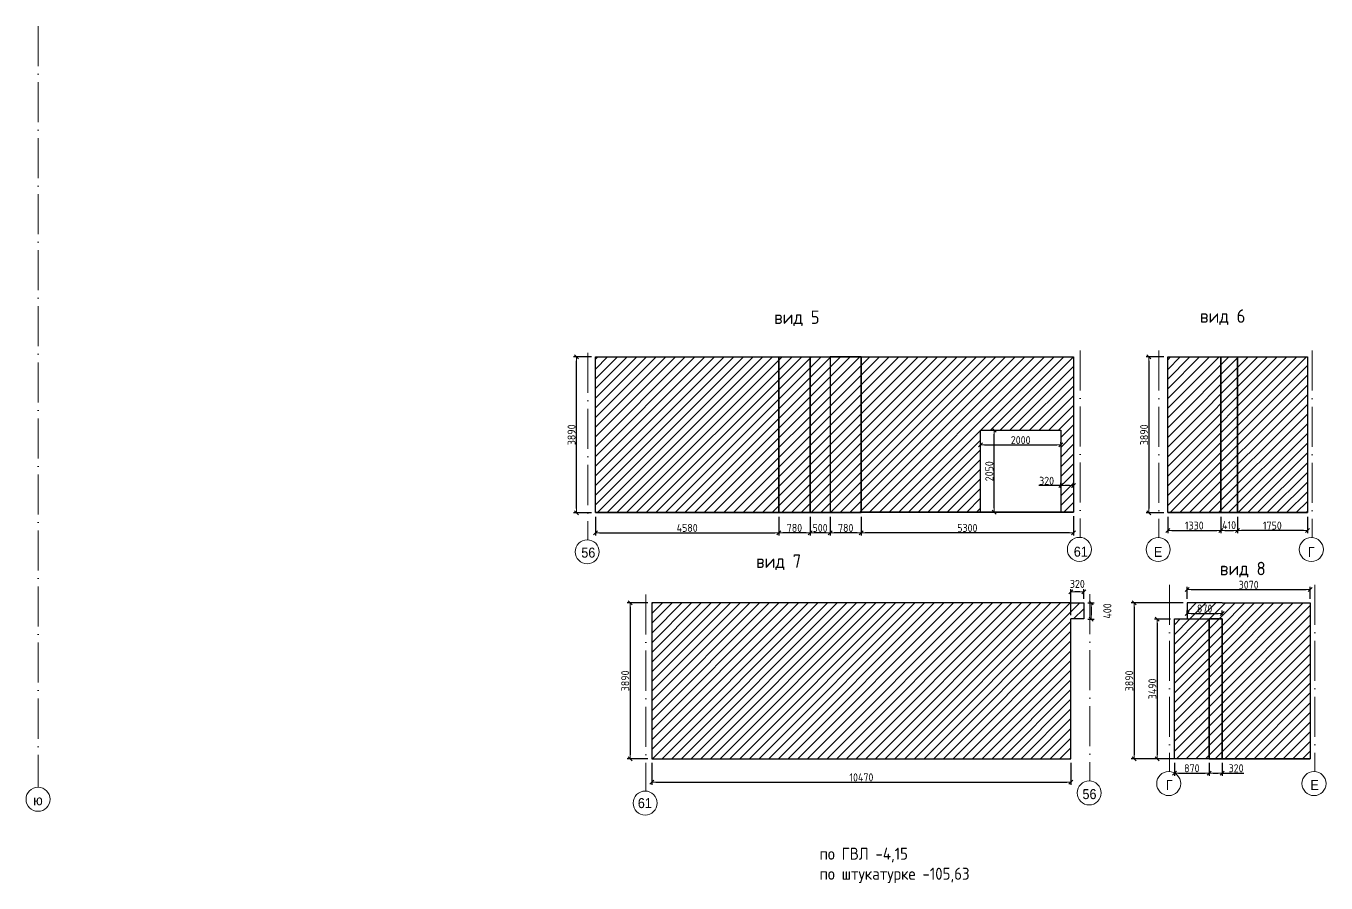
# Model space of a CAD drawing. Header units: millimetres. Extents: x 209 to 1046824, y -248937 to 510758.
# Drawn here: x 200527 to 233005, y -3937 to 17469 of the extents above; entities that cross this region are included whole.
import ezdxf

# ---------------------------------------------------------------- set-up
doc = ezdxf.new("R2010")
doc.units = ezdxf.units.MM
doc.linetypes.add('50_200_ШТРИХ_1Т_ш5_п1_п1_', pattern=[1400, 1000, -200, 0, -200])
doc.layers.add('$AUDIT_BAD_LAYER1', color=7, linetype='Continuous')
doc.layers.add('ГВЛ', color=20, linetype='Continuous')
for name, color, linetype, lineweight, true_color in [('Оси-1', 7, 'Continuous', 20, 0xaaaaaa), ('Оси-2', 7, 'Continuous', 9, 0xaaaaaa), ('Оси-3', 7, '50_200_ШТРИХ_1Т_ш5_п1_п1_', 9, 0xaaaaaa)]:
    doc.layers.add(name, color=color, linetype=linetype, lineweight=lineweight, true_color=true_color)
for name, color, linetype, lineweight in [('Основные линии', 7, 'Continuous', 30), ('Пластиковые уголки', 1, 'Continuous', 30), ('Размеры', 7, 'Continuous', 15)]:
    doc.layers.add(name, color=color, linetype=linetype, lineweight=lineweight)
doc.styles.add('Arial', font='arial.ttf', dxfattribs={"width": 0.9, "height": 500})
doc.styles.add('СПДС', font='isocpeur.ttf', dxfattribs={"width": 0.9})
doc.dimstyles.new('Размера А3', dxfattribs={"dimtxt": 200, "dimasz": 100, "dimexe": 70, "dimexo": 100, "dimgap": 20, "dimtad": 1, "dimdec": 0, "dimrnd": 10, "dimzin": 0, "dimdsep": 46, "dimtxsty": 'СПДС', "dimblk": 'ARROWHEAD_6', "dimcen": 1, "dimclrd": 256, "dimclre": 256, "dimclrt": 256, "dimazin": 0, "dimtfac": 1, "dimtdec": 0, "dimtmove": 2, "dimatfit": 3, "dimfxl": 1, "dimtolj": 1, "dimtzin": 0, "dimarcsym": 0})

# ---------------------------------------------------------------- blocks, each defined once
blk = doc.blocks.new('ARROWHEAD_6')
at = {"color": 0, "linetype": 'Continuous'}
for p, q in [((0, 0), (-1, 0)), ((-0.5, -0.5), (0.5, 0.5))]:
    blk.add_line(p, q, dxfattribs=at)
blk = doc.blocks.new('*D114')
at = {"layer": 'Defpoints', "color": 0, "lineweight": 30, "transparency": 16777216}
for p in [(214755, 5313), (219335, 5313), (219335, 4813)]:
    blk.add_point(p, dxfattribs=at)
at = {"layer": 'Размеры', "lineweight": -2, "transparency": 16777216}
for p, q in [((214755, 5213), (214755, 4743)), ((219335, 5213), (219335, 4743)), ((214855, 4813), (219235, 4813))]:
    blk.add_line(p, q, dxfattribs=at)
at = {"layer": 'Размеры', "lineweight": -2, "transparency": 16777216, "xscale": 100, "yscale": 100, "zscale": 100, "rotation": 180}
blk.add_blockref('ARROWHEAD_6', (214755, 4813), dxfattribs=at)
at = {"layer": 'Размеры', "lineweight": -2, "transparency": 16777216, "xscale": 100, "yscale": 100, "zscale": 100}
blk.add_blockref('ARROWHEAD_6', (219335, 4813), dxfattribs=at)
at = {"layer": 'Размеры', "lineweight": 15, "transparency": 16777216, "insert": (217045, 4933), "char_height": 200, "attachment_point": 5, "style": 'СПДС'}
blk.add_mtext('\\A1;4580', dxfattribs=at)
blk = doc.blocks.new('*D115')
at = {"layer": 'Defpoints', "color": 0, "lineweight": 30, "transparency": 16777216}
for p in [(219335, 5313), (220115, 5313), (219335, 4813)]:
    blk.add_point(p, dxfattribs=at)
at = {"layer": 'Размеры', "lineweight": -2, "transparency": 16777216}
for p, q in [((219335, 5213), (219335, 4743)), ((220115, 5213), (220115, 4743)), ((220015, 4813), (219435, 4813))]:
    blk.add_line(p, q, dxfattribs=at)
at = {"layer": 'Размеры', "lineweight": -2, "transparency": 16777216, "xscale": 100, "yscale": 100, "zscale": 100, "rotation": 180}
blk.add_blockref('ARROWHEAD_6', (219335, 4813), dxfattribs=at)
at = {"layer": 'Размеры', "lineweight": -2, "transparency": 16777216, "xscale": 100, "yscale": 100, "zscale": 100}
blk.add_blockref('ARROWHEAD_6', (220115, 4813), dxfattribs=at)
at = {"layer": 'Размеры', "lineweight": 15, "transparency": 16777216, "insert": (219725, 4933), "char_height": 200, "attachment_point": 5, "style": 'СПДС'}
blk.add_mtext('\\A1;780', dxfattribs=at)
blk = doc.blocks.new('*D116')
at = {"layer": 'Defpoints', "color": 0, "lineweight": 30, "transparency": 16777216}
for p in [(220115, 5313), (220615, 5313), (220115, 4813)]:
    blk.add_point(p, dxfattribs=at)
at = {"layer": 'Размеры', "lineweight": -2, "transparency": 16777216}
for p, q in [((220115, 5213), (220115, 4743)), ((220615, 5213), (220615, 4743)), ((220515, 4813), (220215, 4813))]:
    blk.add_line(p, q, dxfattribs=at)
at = {"layer": 'Размеры', "lineweight": -2, "transparency": 16777216, "xscale": 100, "yscale": 100, "zscale": 100, "rotation": 180}
blk.add_blockref('ARROWHEAD_6', (220115, 4813), dxfattribs=at)
at = {"layer": 'Размеры', "lineweight": -2, "transparency": 16777216, "xscale": 100, "yscale": 100, "zscale": 100}
blk.add_blockref('ARROWHEAD_6', (220615, 4813), dxfattribs=at)
at = {"layer": 'Размеры', "lineweight": 15, "transparency": 16777216, "insert": (220365, 4933), "char_height": 200, "attachment_point": 5, "style": 'СПДС'}
blk.add_mtext('\\A1;500', dxfattribs=at)
blk = doc.blocks.new('*D117')
at = {"layer": 'Defpoints', "color": 0, "lineweight": 30, "transparency": 16777216}
for p in [(220615, 5313), (221395, 5313), (220615, 4812)]:
    blk.add_point(p, dxfattribs=at)
at = {"layer": 'Размеры', "lineweight": -2, "transparency": 16777216}
for p, q in [((220615, 5213), (220615, 4742)), ((221395, 5213), (221395, 4742)), ((221295, 4812), (220715, 4812))]:
    blk.add_line(p, q, dxfattribs=at)
at = {"layer": 'Размеры', "lineweight": -2, "transparency": 16777216, "xscale": 100, "yscale": 100, "zscale": 100, "rotation": 180}
blk.add_blockref('ARROWHEAD_6', (220615, 4812), dxfattribs=at)
at = {"layer": 'Размеры', "lineweight": -2, "transparency": 16777216, "xscale": 100, "yscale": 100, "zscale": 100}
blk.add_blockref('ARROWHEAD_6', (221395, 4812), dxfattribs=at)
at = {"layer": 'Размеры', "lineweight": 15, "transparency": 16777216, "insert": (221005, 4932), "char_height": 200, "attachment_point": 5, "style": 'СПДС'}
blk.add_mtext('\\A1;780', dxfattribs=at)
blk = doc.blocks.new('*D118')
at = {"layer": 'Defpoints', "color": 0, "lineweight": 30, "transparency": 16777216}
for p in [(221395, 5313), (226695, 5323), (221395, 4812)]:
    blk.add_point(p, dxfattribs=at)
at = {"layer": 'Размеры', "lineweight": -2, "transparency": 16777216}
for p, q in [((221395, 5213), (221395, 4742)), ((226695, 5223), (226695, 4742)), ((226595, 4812), (221495, 4812))]:
    blk.add_line(p, q, dxfattribs=at)
at = {"layer": 'Размеры', "lineweight": -2, "transparency": 16777216, "xscale": 100, "yscale": 100, "zscale": 100, "rotation": 180}
blk.add_blockref('ARROWHEAD_6', (221395, 4812), dxfattribs=at)
at = {"layer": 'Размеры', "lineweight": -2, "transparency": 16777216, "xscale": 100, "yscale": 100, "zscale": 100}
blk.add_blockref('ARROWHEAD_6', (226695, 4812), dxfattribs=at)
at = {"layer": 'Размеры', "lineweight": 15, "transparency": 16777216, "insert": (224045, 4932), "char_height": 200, "attachment_point": 5, "style": 'СПДС'}
blk.add_mtext('\\A1;5300', dxfattribs=at)
blk = doc.blocks.new('*D119')
at = {"layer": 'Defpoints', "color": 0, "lineweight": 30, "transparency": 16777216}
for p in [(226377, 5989), (226377, 5835), (226695, 5835)]:
    blk.add_point(p, dxfattribs=at)
at = {"layer": 'Размеры', "lineweight": -2, "transparency": 16777216}
for p, q in [((226377, 5989), (225834, 5989)), ((226377, 5935), (226377, 6059)), ((226595, 5989), (226477, 5989)), ((226695, 5935), (226695, 6059))]:
    blk.add_line(p, q, dxfattribs=at)
at = {"layer": 'Размеры', "lineweight": -2, "transparency": 16777216, "xscale": 100, "yscale": 100, "zscale": 100, "rotation": 180}
blk.add_blockref('ARROWHEAD_6', (226377, 5989), dxfattribs=at)
at = {"layer": 'Размеры', "lineweight": -2, "transparency": 16777216, "xscale": 100, "yscale": 100, "zscale": 100}
blk.add_blockref('ARROWHEAD_6', (226695, 5989), dxfattribs=at)
at = {"layer": 'Размеры', "lineweight": 15, "transparency": 16777216, "insert": (226025, 6109), "char_height": 200, "attachment_point": 5, "style": 'СПДС'}
blk.add_mtext('\\A1;320', dxfattribs=at)
blk = doc.blocks.new('*D120')
at = {"layer": 'Defpoints', "color": 0, "lineweight": 30, "transparency": 16777216}
for p in [(224637, 7373), (224713, 7373), (224637, 5323)]:
    blk.add_point(p, dxfattribs=at)
at = {"layer": 'Размеры', "lineweight": -2, "transparency": 16777216}
for p, q in [((224713, 5423), (224713, 7273)), ((224737, 7373), (224783, 7373)), ((224737, 5323), (224783, 5323))]:
    blk.add_line(p, q, dxfattribs=at)
at = {"layer": 'Размеры', "lineweight": -2, "transparency": 16777216, "xscale": 100, "yscale": 100, "zscale": 100}
for p, rotation in [((224713, 7373), 90), ((224713, 5323), 270)]:
    blk.add_blockref('ARROWHEAD_6', p, dxfattribs=dict(at, rotation=rotation))
at = {"layer": 'Размеры', "lineweight": 15, "transparency": 16777216, "insert": (224593, 6348), "char_height": 200, "attachment_point": 5, "rotation": 90, "style": 'СПДС'}
blk.add_mtext('\\A1;2050', dxfattribs=at)
blk = doc.blocks.new('*D121')
at = {"layer": 'Defpoints', "color": 0, "lineweight": 30, "transparency": 16777216}
for p in [(224377, 6937), (226377, 7005), (226377, 6937)]:
    blk.add_point(p, dxfattribs=at)
at = {"layer": 'Размеры', "lineweight": -2, "transparency": 16777216}
for p, q in [((224377, 7037), (224377, 7075)), ((224477, 7005), (226277, 7005)), ((226377, 7037), (226377, 7075))]:
    blk.add_line(p, q, dxfattribs=at)
at = {"layer": 'Размеры', "lineweight": -2, "transparency": 16777216, "xscale": 100, "yscale": 100, "zscale": 100, "rotation": 180}
blk.add_blockref('ARROWHEAD_6', (224377, 7005), dxfattribs=at)
at = {"layer": 'Размеры', "lineweight": -2, "transparency": 16777216, "xscale": 100, "yscale": 100, "zscale": 100}
blk.add_blockref('ARROWHEAD_6', (226377, 7005), dxfattribs=at)
at = {"layer": 'Размеры', "lineweight": 15, "transparency": 16777216, "insert": (225377, 7125), "char_height": 200, "attachment_point": 5, "style": 'СПДС'}
blk.add_mtext('\\A1;2000', dxfattribs=at)
blk = doc.blocks.new('*D122')
at = {"layer": 'Defpoints', "color": 0, "lineweight": 30, "transparency": 16777216}
for p in [(214277, 9203), (214755, 9203), (214755, 5313)]:
    blk.add_point(p, dxfattribs=at)
at = {"layer": 'Размеры', "lineweight": -2, "transparency": 16777216}
for p, q in [((214655, 9203), (214207, 9203)), ((214277, 5413), (214277, 9103)), ((214655, 5313), (214207, 5313))]:
    blk.add_line(p, q, dxfattribs=at)
at = {"layer": 'Размеры', "lineweight": -2, "transparency": 16777216, "xscale": 100, "yscale": 100, "zscale": 100}
for p, rotation in [((214277, 9203), 90), ((214277, 5313), 270)]:
    blk.add_blockref('ARROWHEAD_6', p, dxfattribs=dict(at, rotation=rotation))
at = {"layer": 'Размеры', "lineweight": 15, "transparency": 16777216, "insert": (214157, 7258), "char_height": 200, "attachment_point": 5, "rotation": 90, "style": 'СПДС'}
blk.add_mtext('\\A1;3890', dxfattribs=at)
blk = doc.blocks.new('*D123')
at = {"layer": 'Defpoints', "color": 0, "lineweight": 30, "transparency": 16777216}
for p in [(229050, 9203), (228582, 5313), (229050, 5313)]:
    blk.add_point(p, dxfattribs=at)
at = {"layer": 'Размеры', "lineweight": -2, "transparency": 16777216}
for p, q in [((228950, 9203), (228512, 9203)), ((228582, 9103), (228582, 5413)), ((228950, 5313), (228512, 5313))]:
    blk.add_line(p, q, dxfattribs=at)
at = {"layer": 'Размеры', "lineweight": -2, "transparency": 16777216, "xscale": 100, "yscale": 100, "zscale": 100}
for p, rotation in [((228582, 9203), 90), ((228582, 5313), 270)]:
    blk.add_blockref('ARROWHEAD_6', p, dxfattribs=dict(at, rotation=rotation))
at = {"layer": 'Размеры', "lineweight": 15, "transparency": 16777216, "insert": (228462, 7258), "char_height": 200, "attachment_point": 5, "rotation": 90, "style": 'СПДС'}
blk.add_mtext('\\A1;3890', dxfattribs=at)
blk = doc.blocks.new('*D124')
at = {"layer": 'Defpoints', "color": 0, "lineweight": 30, "transparency": 16777216}
for p in [(216163, 3057), (215617, -833), (216163, -833)]:
    blk.add_point(p, dxfattribs=at)
at = {"layer": 'Размеры', "lineweight": -2, "transparency": 16777216}
for p, q in [((216063, 3057), (215547, 3057)), ((215617, 2957), (215617, -733)), ((216063, -833), (215547, -833))]:
    blk.add_line(p, q, dxfattribs=at)
at = {"layer": 'Размеры', "lineweight": -2, "transparency": 16777216, "xscale": 100, "yscale": 100, "zscale": 100}
for p, rotation in [((215617, 3057), 90), ((215617, -833), 270)]:
    blk.add_blockref('ARROWHEAD_6', p, dxfattribs=dict(at, rotation=rotation))
at = {"layer": 'Размеры', "lineweight": 15, "transparency": 16777216, "insert": (215497, 1112), "char_height": 200, "attachment_point": 5, "rotation": 90, "style": 'СПДС'}
blk.add_mtext('\\A1;3890', dxfattribs=at)
blk = doc.blocks.new('*D125')
at = {"layer": 'Defpoints', "color": 0, "lineweight": 30, "transparency": 16777216}
for p in [(216163, -833), (226633, -833), (226633, -1419)]:
    blk.add_point(p, dxfattribs=at)
at = {"layer": 'Размеры', "lineweight": -2, "transparency": 16777216}
for p, q in [((216163, -933), (216163, -1489)), ((226633, -933), (226633, -1489)), ((216263, -1419), (226533, -1419))]:
    blk.add_line(p, q, dxfattribs=at)
at = {"layer": 'Размеры', "lineweight": -2, "transparency": 16777216, "xscale": 100, "yscale": 100, "zscale": 100, "rotation": 180}
blk.add_blockref('ARROWHEAD_6', (216163, -1419), dxfattribs=at)
at = {"layer": 'Размеры', "lineweight": -2, "transparency": 16777216, "xscale": 100, "yscale": 100, "zscale": 100}
blk.add_blockref('ARROWHEAD_6', (226633, -1419), dxfattribs=at)
at = {"layer": 'Размеры', "lineweight": 15, "transparency": 16777216, "insert": (221398, -1299), "char_height": 200, "attachment_point": 5, "style": 'СПДС'}
blk.add_mtext('\\A1;10470', dxfattribs=at)
blk = doc.blocks.new('*D126')
at = {"layer": 'Defpoints', "color": 0, "lineweight": 30, "transparency": 16777216}
for p in [(226633, 3334), (226953, 3057), (226633, 2657)]:
    blk.add_point(p, dxfattribs=at)
at = {"layer": 'Размеры', "lineweight": -2, "transparency": 16777216}
for p, q in [((226633, 2757), (226633, 3404)), ((226853, 3334), (226733, 3334)), ((226953, 3157), (226953, 3404))]:
    blk.add_line(p, q, dxfattribs=at)
at = {"layer": 'Размеры', "lineweight": -2, "transparency": 16777216, "xscale": 100, "yscale": 100, "zscale": 100, "rotation": 180}
blk.add_blockref('ARROWHEAD_6', (226633, 3334), dxfattribs=at)
at = {"layer": 'Размеры', "lineweight": -2, "transparency": 16777216, "xscale": 100, "yscale": 100, "zscale": 100}
blk.add_blockref('ARROWHEAD_6', (226953, 3334), dxfattribs=at)
at = {"layer": 'Размеры', "lineweight": 15, "transparency": 16777216, "insert": (226793, 3534), "char_height": 200, "attachment_point": 5, "style": 'СПДС'}
blk.add_mtext('\\A1;320', dxfattribs=at)
blk = doc.blocks.new('*D127')
at = {"layer": 'Defpoints', "color": 0, "lineweight": 30, "transparency": 16777216}
for p in [(226953, 3057), (226953, 2657), (227142, 2657)]:
    blk.add_point(p, dxfattribs=at)
at = {"layer": 'Размеры', "lineweight": -2, "transparency": 16777216}
for p, q in [((227053, 3057), (227212, 3057)), ((227142, 2957), (227142, 2757)), ((227053, 2657), (227212, 2657))]:
    blk.add_line(p, q, dxfattribs=at)
at = {"layer": 'Размеры', "lineweight": -2, "transparency": 16777216, "xscale": 100, "yscale": 100, "zscale": 100}
for p, rotation in [((227142, 3057), 90), ((227142, 2657), 270)]:
    blk.add_blockref('ARROWHEAD_6', p, dxfattribs=dict(at, rotation=rotation))
at = {"layer": 'Размеры', "lineweight": 15, "transparency": 16777216, "insert": (227542, 2857), "char_height": 200, "attachment_point": 5, "rotation": 90, "style": 'СПДС'}
blk.add_mtext('\\A1;400', dxfattribs=at)
blk = doc.blocks.new('*D128')
at = {"layer": 'Defpoints', "color": 0, "lineweight": 30, "transparency": 16777216}
for p in [(232608, 3391), (229538, 3057), (232608, 3057)]:
    blk.add_point(p, dxfattribs=at)
at = {"layer": 'Размеры', "lineweight": -2, "transparency": 16777216}
for p, q in [((229538, 3157), (229538, 3461)), ((229638, 3391), (232508, 3391)), ((232608, 3157), (232608, 3461))]:
    blk.add_line(p, q, dxfattribs=at)
at = {"layer": 'Размеры', "lineweight": -2, "transparency": 16777216, "xscale": 100, "yscale": 100, "zscale": 100, "rotation": 180}
blk.add_blockref('ARROWHEAD_6', (229538, 3391), dxfattribs=at)
at = {"layer": 'Размеры', "lineweight": -2, "transparency": 16777216, "xscale": 100, "yscale": 100, "zscale": 100}
blk.add_blockref('ARROWHEAD_6', (232608, 3391), dxfattribs=at)
at = {"layer": 'Размеры', "lineweight": 15, "transparency": 16777216, "insert": (231073, 3511), "char_height": 200, "attachment_point": 5, "style": 'СПДС'}
blk.add_mtext('\\A1;3070', dxfattribs=at)
blk = doc.blocks.new('*D129')
at = {"layer": 'Defpoints', "color": 0, "lineweight": 30, "transparency": 16777216}
for p in [(229538, 3057), (228210, -833), (229538, -833)]:
    blk.add_point(p, dxfattribs=at)
at = {"layer": 'Размеры', "lineweight": -2, "transparency": 16777216}
for p, q in [((229438, 3057), (228140, 3057)), ((228210, 2957), (228210, -733)), ((229438, -833), (228140, -833))]:
    blk.add_line(p, q, dxfattribs=at)
at = {"layer": 'Размеры', "lineweight": -2, "transparency": 16777216, "xscale": 100, "yscale": 100, "zscale": 100}
for p, rotation in [((228210, 3057), 90), ((228210, -833), 270)]:
    blk.add_blockref('ARROWHEAD_6', p, dxfattribs=dict(at, rotation=rotation))
at = {"layer": 'Размеры', "lineweight": 15, "transparency": 16777216, "insert": (228090, 1112), "char_height": 200, "attachment_point": 5, "rotation": 90, "style": 'СПДС'}
blk.add_mtext('\\A1;3890', dxfattribs=at)
blk = doc.blocks.new('*D130')
at = {"layer": 'Defpoints', "color": 0, "lineweight": 30, "transparency": 16777216}
for p in [(229218, 2657), (228789, -833), (229218, -833)]:
    blk.add_point(p, dxfattribs=at)
at = {"layer": 'Размеры', "lineweight": -2, "transparency": 16777216}
for p, q in [((229118, 2657), (228719, 2657)), ((228789, 2557), (228789, -733)), ((229118, -833), (228719, -833))]:
    blk.add_line(p, q, dxfattribs=at)
at = {"layer": 'Размеры', "lineweight": -2, "transparency": 16777216, "xscale": 100, "yscale": 100, "zscale": 100}
for p, rotation in [((228789, 2657), 90), ((228789, -833), 270)]:
    blk.add_blockref('ARROWHEAD_6', p, dxfattribs=dict(at, rotation=rotation))
at = {"layer": 'Размеры', "lineweight": 15, "transparency": 16777216, "insert": (228669, 912), "char_height": 200, "attachment_point": 5, "rotation": 90, "style": 'СПДС'}
blk.add_mtext('\\A1;3490', dxfattribs=at)
blk = doc.blocks.new('*D131')
at = {"layer": 'Defpoints', "color": 0, "lineweight": 30, "transparency": 16777216}
for p in [(229218, -833), (230088, -833), (230088, -1191)]:
    blk.add_point(p, dxfattribs=at)
at = {"layer": 'Размеры', "lineweight": -2, "transparency": 16777216}
for p, q in [((229218, -933), (229218, -1261)), ((230088, -933), (230088, -1261)), ((229318, -1191), (229988, -1191))]:
    blk.add_line(p, q, dxfattribs=at)
at = {"layer": 'Размеры', "lineweight": -2, "transparency": 16777216, "xscale": 100, "yscale": 100, "zscale": 100, "rotation": 180}
blk.add_blockref('ARROWHEAD_6', (229218, -1191), dxfattribs=at)
at = {"layer": 'Размеры', "lineweight": -2, "transparency": 16777216, "xscale": 100, "yscale": 100, "zscale": 100}
blk.add_blockref('ARROWHEAD_6', (230088, -1191), dxfattribs=at)
at = {"layer": 'Размеры', "lineweight": 15, "transparency": 16777216, "insert": (229653, -1071), "char_height": 200, "attachment_point": 5, "style": 'СПДС'}
blk.add_mtext('\\A1;870', dxfattribs=at)
blk = doc.blocks.new('*D132')
at = {"layer": 'Defpoints', "color": 0, "lineweight": 30, "transparency": 16777216}
for p in [(230088, -833), (230408, -833), (230408, -1191)]:
    blk.add_point(p, dxfattribs=at)
at = {"layer": 'Размеры', "lineweight": -2, "transparency": 16777216}
for p, q in [((230088, -933), (230088, -1261)), ((230408, -933), (230408, -1261)), ((230188, -1191), (230308, -1191)), ((230408, -1191), (230950, -1191))]:
    blk.add_line(p, q, dxfattribs=at)
at = {"layer": 'Размеры', "lineweight": -2, "transparency": 16777216, "xscale": 100, "yscale": 100, "zscale": 100, "rotation": 180}
blk.add_blockref('ARROWHEAD_6', (230088, -1191), dxfattribs=at)
at = {"layer": 'Размеры', "lineweight": -2, "transparency": 16777216, "xscale": 100, "yscale": 100, "zscale": 100}
blk.add_blockref('ARROWHEAD_6', (230408, -1191), dxfattribs=at)
at = {"layer": 'Размеры', "lineweight": 15, "transparency": 16777216, "insert": (230759, -1071), "char_height": 200, "attachment_point": 5, "style": 'СПДС'}
blk.add_mtext('\\A1;320', dxfattribs=at)
blk = doc.blocks.new('*D133')
at = {"layer": 'Defpoints', "color": 0, "lineweight": 30, "transparency": 16777216}
for p in [(229538, 2657), (230408, 2796), (230408, 2657)]:
    blk.add_point(p, dxfattribs=at)
at = {"layer": 'Размеры', "lineweight": -2, "transparency": 16777216}
for p, q in [((229538, 2757), (229538, 2866)), ((229638, 2796), (230308, 2796)), ((230408, 2757), (230408, 2866))]:
    blk.add_line(p, q, dxfattribs=at)
at = {"layer": 'Размеры', "lineweight": -2, "transparency": 16777216, "xscale": 100, "yscale": 100, "zscale": 100, "rotation": 180}
blk.add_blockref('ARROWHEAD_6', (229538, 2796), dxfattribs=at)
at = {"layer": 'Размеры', "lineweight": -2, "transparency": 16777216, "xscale": 100, "yscale": 100, "zscale": 100}
blk.add_blockref('ARROWHEAD_6', (230408, 2796), dxfattribs=at)
at = {"layer": 'Размеры', "lineweight": 15, "transparency": 16777216, "insert": (229973, 2916), "char_height": 200, "attachment_point": 5, "style": 'СПДС'}
blk.add_mtext('\\A1;870', dxfattribs=at)
blk = doc.blocks.new('*D134')
at = {"layer": 'Defpoints', "color": 0, "lineweight": 30, "transparency": 16777216}
for p in [(229050, 5313), (230380, 5313), (230380, 4871)]:
    blk.add_point(p, dxfattribs=at)
at = {"layer": 'Размеры', "lineweight": -2, "transparency": 16777216}
for p, q in [((229050, 5213), (229050, 4801)), ((230380, 5213), (230380, 4801)), ((229150, 4871), (230280, 4871))]:
    blk.add_line(p, q, dxfattribs=at)
at = {"layer": 'Размеры', "lineweight": -2, "transparency": 16777216, "xscale": 100, "yscale": 100, "zscale": 100, "rotation": 180}
blk.add_blockref('ARROWHEAD_6', (229050, 4871), dxfattribs=at)
at = {"layer": 'Размеры', "lineweight": -2, "transparency": 16777216, "xscale": 100, "yscale": 100, "zscale": 100}
blk.add_blockref('ARROWHEAD_6', (230380, 4871), dxfattribs=at)
at = {"layer": 'Размеры', "lineweight": 15, "transparency": 16777216, "insert": (229715, 4991), "char_height": 200, "attachment_point": 5, "style": 'СПДС'}
blk.add_mtext('\\A1;1330', dxfattribs=at)
blk = doc.blocks.new('*D135')
at = {"layer": 'Defpoints', "color": 0, "lineweight": 30, "transparency": 16777216}
for p in [(230380, 5313), (230790, 5313), (230790, 4871)]:
    blk.add_point(p, dxfattribs=at)
at = {"layer": 'Размеры', "lineweight": -2, "transparency": 16777216}
for p, q in [((230380, 5213), (230380, 4801)), ((230790, 5213), (230790, 4801)), ((230480, 4871), (230690, 4871))]:
    blk.add_line(p, q, dxfattribs=at)
at = {"layer": 'Размеры', "lineweight": -2, "transparency": 16777216, "xscale": 100, "yscale": 100, "zscale": 100, "rotation": 180}
blk.add_blockref('ARROWHEAD_6', (230380, 4871), dxfattribs=at)
at = {"layer": 'Размеры', "lineweight": -2, "transparency": 16777216, "xscale": 100, "yscale": 100, "zscale": 100}
blk.add_blockref('ARROWHEAD_6', (230790, 4871), dxfattribs=at)
at = {"layer": 'Размеры', "lineweight": 15, "transparency": 16777216, "insert": (230585, 5001), "char_height": 200, "attachment_point": 5, "style": 'СПДС'}
blk.add_mtext('\\A1;410', dxfattribs=at)
blk = doc.blocks.new('*D136')
at = {"layer": 'Defpoints', "color": 0, "lineweight": 30, "transparency": 16777216}
for p in [(230790, 5313), (232540, 5313), (230790, 4871)]:
    blk.add_point(p, dxfattribs=at)
at = {"layer": 'Размеры', "lineweight": -2, "transparency": 16777216}
for p, q in [((230790, 5213), (230790, 4801)), ((232540, 5213), (232540, 4801)), ((232440, 4871), (230890, 4871))]:
    blk.add_line(p, q, dxfattribs=at)
at = {"layer": 'Размеры', "lineweight": -2, "transparency": 16777216, "xscale": 100, "yscale": 100, "zscale": 100, "rotation": 180}
blk.add_blockref('ARROWHEAD_6', (230790, 4871), dxfattribs=at)
at = {"layer": 'Размеры', "lineweight": -2, "transparency": 16777216, "xscale": 100, "yscale": 100, "zscale": 100}
blk.add_blockref('ARROWHEAD_6', (232540, 4871), dxfattribs=at)
at = {"layer": 'Размеры', "lineweight": 15, "transparency": 16777216, "insert": (231665, 4991), "char_height": 200, "attachment_point": 5, "style": 'СПДС'}
blk.add_mtext('\\A1;1750', dxfattribs=at)
blk = doc.blocks.new('Ось сетки - Круг_Ø6_00__ISO-2_5_0_9K_-17386508-АИ_План этажа Радиаторы_2')
at = {"layer": 'Оси-1'}
blk.add_circle((0, 0), 3, dxfattribs=at)

msp = doc.modelspace()

# ---------------------------------------------------------------- hatches: boundary and pattern name
at = {"layer": '$AUDIT_BAD_LAYER1', "lineweight": 15, "transparency": 33554559}
h = msp.add_hatch(dxfattribs=at)
h.set_pattern_fill('ANSI31', color=3, scale=54)
h.paths.add_polyline_path([(226632.5, 2657.2), (226952.5, 2657.2), (226952.5, 3057.2), (226632.5, 3057.2), (216162.5, 3057.2), (216162.5, -832.8), (226632.5, -832.8)])
h.paths.add_polyline_path([(219335.3, 9203.5), (214755.3, 9203.5), (214755.3, 5313.5), (219335.3, 5313.5)])
h.paths.add_polyline_path([(220115.3, 9203.5), (219335.3, 9203.5), (219335.3, 5313.5), (220115.3, 5313.5)])
h.paths.add_polyline_path([(220615.3, 9203.5), (220115.3, 9203.5), (220115.3, 5313.5), (220615.3, 5313.5)])
h.paths.add_polyline_path([(221395.3, 9203.5), (220615.3, 9203.5), (220615.3, 5313.5), (221395.3, 5313.5)])
h.paths.add_polyline_path([(226695.3, 9203.5), (221395.3, 9203.5), (221395.3, 5323.5), (224376.9, 5323.5), (224376.9, 7373.5), (226376.9, 7373.5), (226376.9, 5323.5), (226695.3, 5323.5)])
h.paths.add_polyline_path([(230380.4, 9203.5), (229050.4, 9203.5), (229050.4, 5313.5), (230380.4, 5313.5)])
h.paths.add_polyline_path([(230790.4, 9203.5), (230380.4, 9203.5), (230380.4, 5313.5), (230790.4, 5313.5)])
h.paths.add_polyline_path([(232540.4, 9203.5), (230790.4, 9203.5), (230790.4, 5313.5), (232540.4, 5313.5)])
h.paths.add_polyline_path([(232607.8, 3057.2), (230407.8, 3057.2), (229537.8, 3057.2), (229537.8, 2657.2), (230407.8, 2657.2), (230407.8, -832.8), (232607.8, -832.8)])
at = {"layer": 'ГВЛ', "lineweight": 15, "transparency": 33554559}
h = msp.add_hatch(dxfattribs=at)
h.set_pattern_fill('ANSI31', color=5, scale=54)
h.paths.add_polyline_path([(230087.8, 2657.2), (229537.8, 2657.2), (229217.8, 2657.2), (229217.8, -832.8), (230087.8, -832.8)])
h.paths.add_polyline_path([(230407.8, 2657.2), (230087.8, 2657.2), (230087.8, -832.8), (230407.8, -832.8)])

# ---------------------------------------------------------------- linework, layer by layer
at = {"layer": 'Оси-3'}
for p, q in [((200826.8, 17468.6), (200826.8, -1546.7)), ((214565.4, 9303.9), (214565.4, 4635.7)), ((226860.2, 9364.7), (226860.2, 4696.4)), ((228830.4, 9360.5), (228830.4, 4692.3)), ((232656, 9360.5), (232656, 4692.3)), ((216011.2, 3267), (216011.2, -1641.1)), ((227105.4, 3280.3), (227105.4, -1388)), ((229091.9, 3513.8), (229091.9, -1154.5)), ((232722.2, 3513.8), (232722.2, -1154.5))]:
    msp.add_line(p, q, dxfattribs=at)
at = {"layer": 'Основные линии'}
for p, q in [((214755.3, 5313.5), (219335.3, 5313.5)), ((219335.3, 5313.5), (220115.3, 5313.5)), ((220115.3, 5313.5), (220615.3, 5313.5)), ((220615.3, 5313.5), (221395.3, 5313.5)), ((221395.3, 5313.5), (226695.3, 5323.5)), ((229050.4, 5313.5), (230380.4, 5313.5)), ((230380.4, 5313.5), (230790.4, 5313.5)), ((230790.4, 5313.5), (232540.4, 5313.5)), ((230407.8, -832.8), (232607.8, -832.8))]:
    msp.add_line(p, q, dxfattribs=at)
for points in [[(219335.3, 5313.5), (214755.3, 5313.5), (214755.3, 9203.5), (219335.3, 9203.5)], [(220115.3, 5313.5), (219335.3, 5313.5), (219335.3, 9203.5), (220115.3, 9203.5)], [(221395.3, 5313.5), (220115.3, 5313.5), (220115.3, 9203.5), (221395.3, 9203.5)], [(220615.3, 5313.5), (221395.3, 5313.5), (221395.3, 9203.5), (220615.3, 9203.5)], [(221395.3, 9203.5), (226695.3, 9203.5), (226695.3, 5323.5), (221395.3, 5323.5)], [(230380.4, 5313.5), (229050.4, 5313.5), (229050.4, 9203.5), (230380.4, 9203.5)], [(230380.4, 9203.5), (230790.4, 9203.5), (230790.4, 5313.5), (230380.4, 5313.5)], [(230790.4, 9203.5), (232540.4, 9203.5), (232540.4, 5313.5), (230790.4, 5313.5)], [(224376.9, 7373.5), (226376.9, 7373.5), (226376.9, 5323.5), (224376.9, 5323.5)], [(229217.8, 2657.2), (230407.8, 2657.2), (230407.8, -832.8), (229217.8, -832.8)], [(230407.8, 2657.2), (230087.8, 2657.2), (230087.8, -832.8), (230407.8, -832.8)]]:
    msp.add_lwpolyline(points, close=True, dxfattribs=at)
for points in [[(226632.5, 3057.2), (216162.5, 3057.2), (216162.5, -832.8), (226632.5, -832.8), (226632.5, 2657.2)], [(226632.5, 3057.2), (226952.5, 3057.2), (226952.5, 2657.2), (226632.5, 2657.2)], [(230407.8, 3057.2), (229537.8, 3057.2), (229537.8, 2657.2), (230407.8, 2657.2)], [(230407.8, 3057.2), (232607.8, 3057.2), (232607.8, -832.8), (230407.8, -832.8), (230407.8, 2657.2)], [(216162.5, -832.8), (226632.5, -832.8)]]:
    msp.add_lwpolyline(points, dxfattribs=at)
at = {"layer": 'Пластиковые уголки'}
for points in [[(220115.3, 5313.5), (220115.3, 9203.5)], [(220615.3, 9203.5), (220615.3, 5313.5)], [(230380.4, 5313.5), (230380.4, 9203.5)], [(230087.8, -832.8), (230087.8, 2657.2)]]:
    msp.add_lwpolyline(points, dxfattribs=at)

# ---------------------------------------------------------------- block references
at = {"layer": 'Оси-1', "xscale": 100, "yscale": 100, "zscale": 100}
for p, rotation in [((214548.2, 4336.2), 180), ((226843.1, 4396.9), 180), ((228813.2, 4392.8), 180), ((232638.8, 4392.8), 180), ((229074.8, -1454), 180), ((232705.1, -1454), 180), ((200826.8, -1846.6), 179.9999999999998), ((227088.2, -1687.5), 180), ((215994.1, -1940.6), 180)]:
    msp.add_blockref('Ось сетки - Круг_Ø6_00__ISO-2_5_0_9K_-17386508-АИ_План этажа Радиаторы_2', p, dxfattribs=dict(at, rotation=rotation))

# ---------------------------------------------------------------- texts
at = {"layer": 'Оси-2', "char_height": 250, "attachment_point": 5, "line_spacing_factor": 0.936439, "style": 'Arial'}
for s, insert, width in [('\\pxqc,t4.572,9.144,13.716,18.288,22.86,27.432,32.004,36.576,41.148,45.72,50.292,54.864,59.436,64.008,68.58,73.152,77.724,82.296,86.868,91.44,96.012,100.584,105.156,109.728,114.3,118.872,123.444,128.016,132.588,137.16,141.732,146.304;56', (214574.8, 4313.6), 702), ('\\pxqc,t4.572,9.144,13.716,18.288,22.86,27.432,32.004,36.576,41.148,45.72,50.292,54.864,59.436,64.008,68.58,73.152,77.724,82.296,86.868,91.44,96.012,100.584,105.156,109.728,114.3,118.872,123.444,128.016,132.588,137.16,141.732,146.304;{61}', (226879, 4337), 702), ('\\pxqc,t4.572,9.144,13.716,18.288,22.86,27.432,32.004,36.576,41.148,45.72,50.292,54.864,59.436,64.008,68.58,73.152,77.724,82.296,86.868,91.44,96.012,100.584,105.156,109.728,114.3,118.872,123.444,128.016,132.588,137.16,141.732,146.304;Е', (228810.4, 4333.6), 702), ('\\pxqc,t4.572,9.144,13.716,18.288,22.86,27.432,32.004,36.576,41.148,45.72,50.292,54.864,59.436,64.008,68.58,73.152,77.724,82.296,86.868,91.44,96.012,100.584,105.156,109.728,114.3,118.872,123.444,128.016,132.588,137.16,141.732,146.304;Г', (232636, 4333.6), 702), ('\\pxqc,t4.572,9.144,13.716,18.288,22.86,27.432,32.004,36.576,41.148,45.72,50.292,54.864,59.436,64.008,68.58,73.152,77.724,82.296,86.868,91.44,96.012,100.584,105.156,109.728,114.3,118.872,123.444,128.016,132.588,137.16,141.732,146.304;56', (227096.7, -1718.5), 702), ('\\pxqc,t4.572,9.144,13.716,18.288,22.86,27.432,32.004,36.576,41.148,45.72,50.292,54.864,59.436,64.008,68.58,73.152,77.724,82.296,86.868,91.44,96.012,100.584,105.156,109.728,114.3,118.872,123.444,128.016,132.588,137.16,141.732,146.304;Г', (229088.1, -1489.3), 702), ('\\pxqc,t4.572,9.144,13.716,18.288,22.86,27.432,32.004,36.576,41.148,45.72,50.292,54.864,59.436,64.008,68.58,73.152,77.724,82.296,86.868,91.44,96.012,100.584,105.156,109.728,114.3,118.872,123.444,128.016,132.588,137.16,141.732,146.304;Е', (232718.3, -1489.3), 702), ('\\pxqc,t4.572,9.144,13.716,18.288,22.86,27.432,32.004,36.576,41.148,45.72,50.292,54.864,59.436,64.008,68.58,73.152,77.724,82.296,86.868,91.44,96.012,100.584,105.156,109.728,114.3,118.872,123.444,128.016,132.588,137.16,141.732,146.304;ю', (200826.5, -1871.1), 428.4), ('\\pxqc,t4.572,9.144,13.716,18.288,22.86,27.432,32.004,36.576,41.148,45.72,50.292,54.864,59.436,64.008,68.58,73.152,77.724,82.296,86.868,91.44,96.012,100.584,105.156,109.728,114.3,118.872,123.444,128.016,132.588,137.16,141.732,146.304;{61}', (215987.4, -1942.7), 702)]:
    msp.add_mtext(s, dxfattribs=dict(at, insert=insert, width=width))
at = {"layer": 'Основные линии', "char_height": 335.67, "attachment_point": 1, "style": 'СПДС'}
for s, insert in [('вид 5', (219217.4, 10362.6)), ('вид 6', (229857.1, 10391.4)), ('вид 7', (218765.5, 4268.4)), ('вид 8', (230353.8, 4085.6))]:
    msp.add_mtext_dynamic_manual_height_columns(s, width=59136.488, gutter_width=1678.4, heights=[0], dxfattribs=dict(at, insert=insert))
at = {"layer": 'Основные линии', "color": 0, "insert": (220351.4, -3055), "char_height": 300, "attachment_point": 1, "style": 'СПДС'}
msp.add_mtext_dynamic_manual_height_columns('по ГВЛ -4,15^Jпо штукатурке -105,63', width=5225.369, gutter_width=12.5, heights=[0], dxfattribs=at)

# ---------------------------------------------------------------- dimensions: what is measured, and where the dimension line sits
at = {"layer": 'Размеры', "lineweight": 15}
for base, p1, p2, picture, middle in [((214276.8, 9203.5), (214755.3, 5313.5), (214755.3, 9203.5), '*D122', (214156.8, 7258.5)), ((228581.7, 5313.5), (229050.4, 9203.5), (229050.4, 5313.5), '*D123', (228461.7, 7258.5)), ((224713.3, 7373.5), (224636.5, 5323.5), (224636.5, 7373.5), '*D120', (224593.3, 6348.5)), ((215617.2, -832.8), (216162.5, 3057.2), (216162.5, -832.8), '*D124', (215497.2, 1112.2)), ((227142.5, 2657.2), (226952.5, 3057.2), (226952.5, 2657.2), '*D127', (227542.5, 2857.2)), ((228210.4, -832.8), (229537.8, 3057.2), (229537.8, -832.8), '*D129', (228090.4, 1112.2)), ((228789.1, -832.8), (229217.8, 2657.2), (229217.8, -832.8), '*D130', (228669.1, 912.2))]:
    dim = msp.add_linear_dim(base=base, p1=p1, p2=p2, angle=90, dimstyle='Размера А3', dxfattribs=at)
    dim.commit()
    dim.dimension.update_dxf_attribs({"geometry": picture, "text_midpoint": middle})
for base, p1, p2, picture, middle in [((226376.9, 7005.5), (224376.9, 6937.3), (226376.9, 6937.3), '*D121', (225376.9, 7125.5)), ((219335.3, 4812.7), (214755.3, 5313.5), (219335.3, 5313.5), '*D114', (217045.3, 4932.7)), ((219335.3, 4812.7), (220115.3, 5313.5), (219335.3, 5313.5), '*D115', (219725.3, 4932.7)), ((220115.3, 4812.7), (220615.3, 5313.5), (220115.3, 5313.5), '*D116', (220365.3, 4932.7)), ((220615.3, 4812.3), (221395.3, 5313.5), (220615.3, 5313.5), '*D117', (221005.3, 4932.3)), ((221395.3, 4812.3), (226695.3, 5323.5), (221395.3, 5313.5), '*D118', (224045.3, 4932.3)), ((230380.4, 4871.1), (229050.4, 5313.5), (230380.4, 5313.5), '*D134', (229715.4, 4991.1)), ((230790.4, 4871.1), (232540.4, 5313.5), (230790.4, 5313.5), '*D136', (231665.4, 4991.1)), ((226632.5, 3333.7), (226952.5, 3057.2), (226632.5, 2657.2), '*D126', (226792.5, 3533.7)), ((232607.8, 3391.3), (229537.8, 3057.2), (232607.8, 3057.2), '*D128', (231072.8, 3511.3)), ((230407.8, 2796), (229537.8, 2657.2), (230407.8, 2657.2), '*D133', (229972.8, 2916)), ((226632.5, -1418.9), (216162.5, -832.8), (226632.5, -832.8), '*D125', (221397.5, -1298.9)), ((230087.8, -1191.3), (229217.8, -832.8), (230087.8, -832.8), '*D131', (229652.8, -1071.3))]:
    dim = msp.add_linear_dim(base=base, p1=p1, p2=p2, dimstyle='Размера А3', dxfattribs=at)
    dim.commit()
    dim.dimension.update_dxf_attribs({"geometry": picture, "text_midpoint": middle})
for base, p1, p2, picture, middle in [((226376.9, 5989.4), (226695.3, 5834.8), (226376.9, 5834.8), '*D119', (226025.5, 5989.4)), ((230407.8, -1191.3), (230087.8, -832.8), (230407.8, -832.8), '*D132', (230759.2, -1191.3))]:
    dim = msp.add_linear_dim(base=base, p1=p1, p2=p2, dimstyle='Размера А3', override={"dimtmove": 0}, dxfattribs=at)
    dim.commit()
    dim.dimension.update_dxf_attribs({"geometry": picture, "text_midpoint": middle, "dimtype": 160})
dim = msp.add_linear_dim(base=(230790.4, 4871.1), p1=(230380.4, 5313.5), p2=(230790.4, 5313.5), dimstyle='Размера А3', dxfattribs=at)
dim.commit()
dim.dimension.update_dxf_attribs({"geometry": '*D135', "text_midpoint": (230585.4, 5000.8), "dimtype": 160})

doc.saveas('drawing.dxf')
